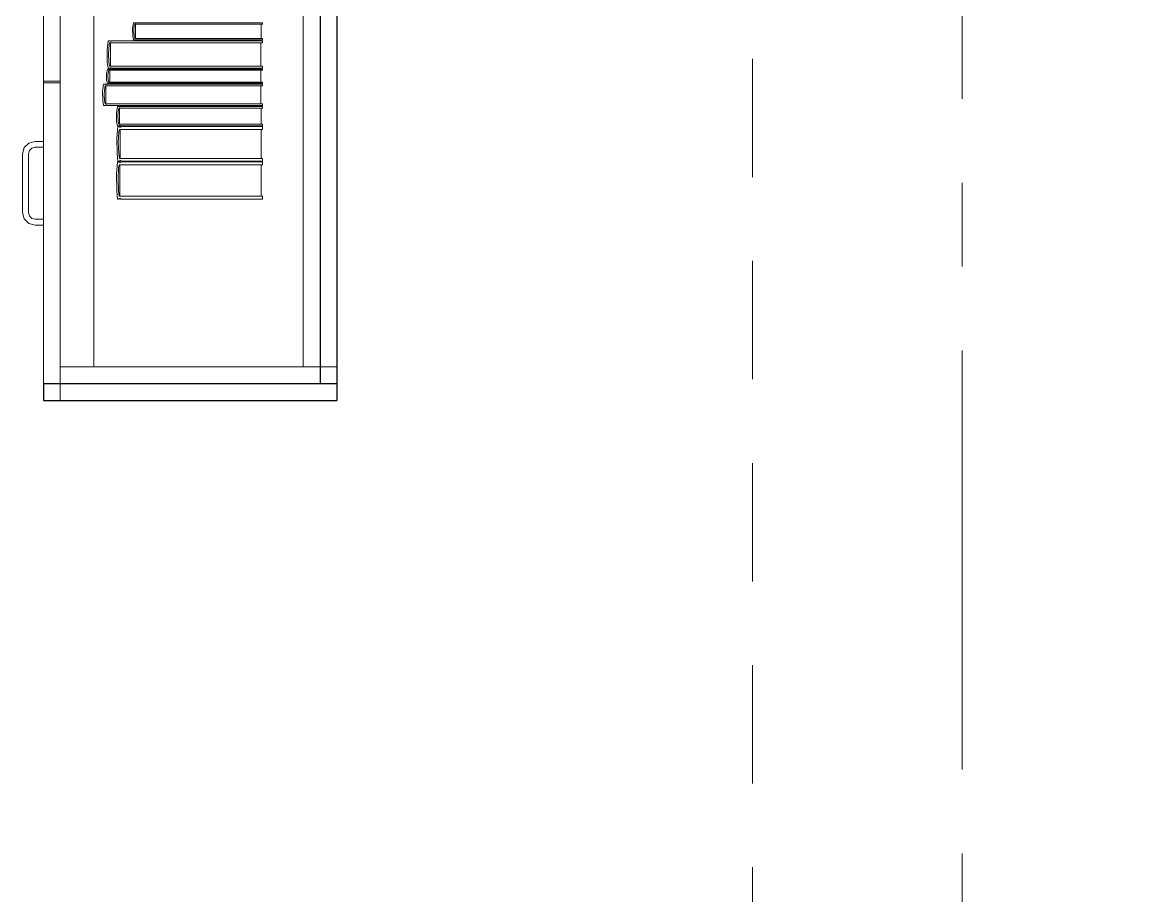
# Model space of a CAD drawing. Header units: inches. Extents: x -19 to 5698, y -728 to 92.
# Drawn here: x 135.699 to 137.047, y 37.3 to 38.341 of the extents above; entities that cross this region are included whole.
import ezdxf

# ---------------------------------------------------------------- set-up
doc = ezdxf.new("R2010")
doc.units = ezdxf.units.IN
doc.header["$MEASUREMENT"] = 0
doc.set_wipeout_variables(frame=1)
for name, pattern in [('Hidden Line', [0.195611, 0.141111, -0.0545]), ('Punto & Raya', [0.65, 0.5, -0.075, 0, -0.075]), ('Wipeout_Contour', [1, 0, -1])]:
    doc.linetypes.add(name, pattern=pattern)
for name, color, linetype in [('02 _ ARQ _ ALB _ Ejes Generales', 251, 'Continuous'), ('08 _ STR _ EXT _ 09 Vigas', 251, 'Continuous'), ('Dibujo 2D - General', 7, 'Continuous'), ('Interior - Mobiliario', 7, 'Continuous')]:
    doc.layers.add(name, color=color, linetype=linetype)

msp = doc.modelspace()

# ---------------------------------------------------------------- linework, layer by layer
at = {"layer": 'Interior - Mobiliario', "color": 175, "linetype": 'Continuous', "lineweight": 13}
for p, q in [((135.7437, 37.9103), (135.7437, 39.3703)), ((135.7437, 37.9303), (135.7437, 39.3503)), ((135.7837, 39.3503), (135.7837, 37.9303)), ((136.0337, 37.9303), (136.0337, 39.3503)), ((135.7237, 38.6303), (135.7237, 38.2713)), ((135.7437, 38.6303), (135.7437, 38.2713)), ((135.8299, 38.3339), (135.8309, 38.3407)), ((135.8309, 38.3407), (135.8326, 38.3407)), ((135.832, 38.3375), (135.8314, 38.3312)), ((135.8325, 38.339), (135.832, 38.3375)), ((135.9851, 38.339), (135.8325, 38.339)), ((135.8326, 38.3407), (135.8327, 38.3405)), ((135.8327, 38.3405), (135.8329, 38.3404)), ((135.8329, 38.3404), (135.8332, 38.3404)), ((135.8332, 38.3404), (135.8334, 38.3403)), ((135.8333, 38.3219), (135.8333, 38.339)), ((135.8334, 38.3403), (135.8336, 38.3403)), ((135.8336, 38.3403), (135.8338, 38.3404)), ((135.8338, 38.3404), (135.834, 38.3405)), ((135.834, 38.3405), (135.8342, 38.3406)), ((135.8342, 38.3406), (135.8343, 38.3407)), ((135.8343, 38.3407), (135.9851, 38.3407)), ((135.9835, 38.339), (135.9835, 38.3219)), ((135.9851, 38.3407), (135.9851, 38.339)), ((135.8301, 38.3247), (135.8299, 38.3339)), ((135.8309, 38.3203), (135.8301, 38.3247)), ((135.8314, 38.3312), (135.8318, 38.325)), ((135.8318, 38.325), (135.8325, 38.3219)), ((135.8325, 38.3219), (135.9851, 38.3219)), ((135.9851, 38.3219), (135.9851, 38.3203)), ((135.7995, 38.3083), (135.8007, 38.3193)), ((135.7997, 38.2937), (135.7995, 38.3083)), ((135.8007, 38.3193), (135.8027, 38.3193)), ((135.802, 38.3142), (135.8012, 38.3041)), ((135.8026, 38.3167), (135.802, 38.3142)), ((135.9851, 38.3167), (135.8026, 38.3167)), ((135.8027, 38.3193), (135.8029, 38.3191)), ((135.8029, 38.3191), (135.8031, 38.3189)), ((135.8031, 38.3189), (135.8034, 38.3188)), ((135.8034, 38.3188), (135.8036, 38.3187)), ((135.8035, 38.2891), (135.8035, 38.3167)), ((135.8036, 38.3187), (135.8039, 38.3187)), ((135.8039, 38.3187), (135.8042, 38.3188)), ((135.8042, 38.3188), (135.8044, 38.319)), ((135.8044, 38.319), (135.8047, 38.3192)), ((135.8047, 38.3192), (135.8048, 38.3193)), ((135.8048, 38.3193), (135.9851, 38.3193)), ((135.8326, 38.3203), (135.8309, 38.3203)), ((135.8327, 38.3204), (135.8326, 38.3203)), ((135.8329, 38.3205), (135.8327, 38.3204)), ((135.8331, 38.3206), (135.8329, 38.3205)), ((135.8333, 38.3206), (135.8331, 38.3206)), ((135.8336, 38.3206), (135.8333, 38.3206)), ((135.8338, 38.3206), (135.8336, 38.3206)), ((135.834, 38.3205), (135.8338, 38.3206)), ((135.8342, 38.3204), (135.834, 38.3205)), ((135.8343, 38.3203), (135.8342, 38.3204)), ((135.9851, 38.3203), (135.8343, 38.3203)), ((135.9832, 38.3167), (135.9832, 38.2891)), ((135.9851, 38.3193), (135.9851, 38.3167)), ((135.8012, 38.3041), (135.8017, 38.294)), ((135.7987, 38.2799), (135.7999, 38.2855)), ((135.8007, 38.2865), (135.7997, 38.2937)), ((135.7999, 38.2855), (135.8019, 38.2855)), ((135.8012, 38.2829), (135.8004, 38.2777)), ((135.8027, 38.2865), (135.8007, 38.2865)), ((135.8018, 38.2841), (135.8012, 38.2829)), ((135.8017, 38.294), (135.8026, 38.2891)), ((135.9851, 38.2841), (135.8018, 38.2841)), ((135.8019, 38.2855), (135.8021, 38.2854)), ((135.8021, 38.2854), (135.8023, 38.2853)), ((135.8023, 38.2853), (135.8026, 38.2852)), ((135.8026, 38.2891), (135.9851, 38.2891)), ((135.8026, 38.2852), (135.8028, 38.2852)), ((135.8028, 38.2866), (135.8027, 38.2865)), ((135.8027, 38.2701), (135.8027, 38.2841)), ((135.8031, 38.2868), (135.8028, 38.2866)), ((135.8028, 38.2852), (135.8031, 38.2852)), ((135.8033, 38.2869), (135.8031, 38.2868)), ((135.8031, 38.2852), (135.8034, 38.2852)), ((135.8036, 38.287), (135.8033, 38.2869)), ((135.8034, 38.2852), (135.8036, 38.2853)), ((135.8038, 38.287), (135.8036, 38.287)), ((135.8036, 38.2853), (135.8039, 38.2854)), ((135.8041, 38.287), (135.8038, 38.287)), ((135.8039, 38.2854), (135.804, 38.2855)), ((135.804, 38.2855), (135.9851, 38.2855)), ((135.8044, 38.2868), (135.8041, 38.287)), ((135.8046, 38.2867), (135.8044, 38.2868)), ((135.8048, 38.2865), (135.8046, 38.2867)), ((135.9851, 38.2865), (135.8048, 38.2865)), ((135.9832, 38.2841), (135.9832, 38.2701)), ((135.9851, 38.2891), (135.9851, 38.2865)), ((135.9851, 38.2855), (135.9851, 38.2841)), ((135.7237, 38.2713), (135.7437, 38.2713)), ((135.7237, 38.2693), (135.7437, 38.2693)), ((135.7941, 38.2591), (135.7954, 38.2677)), ((135.7954, 38.2677), (135.7974, 38.2677)), ((135.7974, 38.2677), (135.7976, 38.2676)), ((135.7976, 38.2676), (135.7978, 38.2674)), ((135.7978, 38.2674), (135.7981, 38.2673)), ((135.7981, 38.2673), (135.7984, 38.2673)), ((135.7984, 38.2673), (135.7986, 38.2673)), ((135.7986, 38.2673), (135.7989, 38.2674)), ((135.7989, 38.2724), (135.7987, 38.2799)), ((135.7999, 38.2687), (135.7989, 38.2724)), ((135.7989, 38.2674), (135.7992, 38.2675)), ((135.7992, 38.2675), (135.7994, 38.2676)), ((135.7994, 38.2676), (135.7995, 38.2677)), ((135.7995, 38.2677), (135.9851, 38.2677)), ((135.8019, 38.2687), (135.7999, 38.2687)), ((135.8004, 38.2777), (135.8009, 38.2726)), ((135.8009, 38.2726), (135.8018, 38.2701)), ((135.8018, 38.2701), (135.9851, 38.2701)), ((135.802, 38.2688), (135.8019, 38.2687)), ((135.8023, 38.2689), (135.802, 38.2688)), ((135.8025, 38.269), (135.8023, 38.2689)), ((135.8028, 38.269), (135.8025, 38.269)), ((135.803, 38.269), (135.8028, 38.269)), ((135.8033, 38.269), (135.803, 38.269)), ((135.8036, 38.2689), (135.8033, 38.269)), ((135.8038, 38.2688), (135.8036, 38.2689)), ((135.804, 38.2687), (135.8038, 38.2688)), ((135.9851, 38.2687), (135.804, 38.2687)), ((135.9851, 38.2701), (135.9851, 38.2687)), ((135.9851, 38.2677), (135.9851, 38.2657)), ((135.7943, 38.2476), (135.7941, 38.2591)), ((135.7967, 38.2637), (135.7959, 38.2558)), ((135.7959, 38.2558), (135.7964, 38.2479)), ((135.7973, 38.2657), (135.7967, 38.2637)), ((135.9851, 38.2657), (135.7973, 38.2657)), ((135.7982, 38.244), (135.7982, 38.2657)), ((135.9832, 38.2657), (135.9832, 38.244)), ((135.7954, 38.242), (135.7943, 38.2476)), ((135.7974, 38.242), (135.7954, 38.242)), ((135.7964, 38.2479), (135.7973, 38.244)), ((135.7973, 38.244), (135.9851, 38.244)), ((135.7975, 38.2421), (135.7974, 38.242)), ((135.7978, 38.2422), (135.7975, 38.2421)), ((135.798, 38.2423), (135.7978, 38.2422)), ((135.7983, 38.2424), (135.798, 38.2423)), ((135.7986, 38.2424), (135.7983, 38.2424)), ((135.7989, 38.2424), (135.7986, 38.2424)), ((135.7991, 38.2423), (135.7989, 38.2424)), ((135.7994, 38.2421), (135.7991, 38.2423)), ((135.7995, 38.242), (135.7994, 38.2421)), ((135.9851, 38.242), (135.7995, 38.242)), ((135.8107, 38.2333), (135.8119, 38.241)), ((135.8119, 38.241), (135.8137, 38.241)), ((135.8137, 38.241), (135.8139, 38.2409)), ((135.8139, 38.2409), (135.8141, 38.2407)), ((135.8141, 38.2407), (135.8143, 38.2406)), ((135.8143, 38.2406), (135.8146, 38.2406)), ((135.8146, 38.2406), (135.8149, 38.2406)), ((135.8149, 38.2406), (135.8151, 38.2406)), ((135.8151, 38.2406), (135.8153, 38.2407)), ((135.8153, 38.2407), (135.8156, 38.2409)), ((135.8156, 38.2409), (135.8157, 38.241)), ((135.8157, 38.241), (135.9851, 38.241)), ((135.9851, 38.244), (135.9851, 38.242)), ((135.9851, 38.241), (135.9851, 38.2391)), ((135.8109, 38.2229), (135.8107, 38.2333)), ((135.8131, 38.2374), (135.8123, 38.2303)), ((135.8123, 38.2303), (135.8128, 38.2232)), ((135.8136, 38.2391), (135.8131, 38.2374)), ((135.9851, 38.2391), (135.8136, 38.2391)), ((135.8144, 38.2197), (135.8144, 38.2391)), ((135.9833, 38.2391), (135.9833, 38.2197)), ((135.8119, 38.2179), (135.8109, 38.2229)), ((135.8113, 38.2032), (135.8124, 38.2169)), ((135.8137, 38.2179), (135.8119, 38.2179)), ((135.8124, 38.2169), (135.8143, 38.2169)), ((135.8128, 38.2232), (135.8136, 38.2197)), ((135.8136, 38.2197), (135.9851, 38.2197)), ((135.8138, 38.218), (135.8137, 38.2179)), ((135.8142, 38.2136), (135.8137, 38.2105)), ((135.814, 38.2181), (135.8138, 38.218)), ((135.8143, 38.2182), (135.814, 38.2181)), ((135.9851, 38.2136), (135.8142, 38.2136)), ((135.8145, 38.2183), (135.8143, 38.2182)), ((135.8143, 38.2169), (135.8145, 38.2167)), ((135.8148, 38.2183), (135.8145, 38.2183)), ((135.8145, 38.2167), (135.8147, 38.2164)), ((135.8147, 38.2164), (135.8149, 38.2163)), ((135.815, 38.2182), (135.8148, 38.2183)), ((135.8149, 38.2163), (135.8152, 38.2162)), ((135.8153, 38.2181), (135.815, 38.2182)), ((135.815, 38.179), (135.815, 38.2136)), ((135.8152, 38.2162), (135.8154, 38.2162)), ((135.8155, 38.218), (135.8153, 38.2181)), ((135.8154, 38.2162), (135.8157, 38.2163)), ((135.8157, 38.2179), (135.8155, 38.218)), ((135.9851, 38.2179), (135.8157, 38.2179)), ((135.8157, 38.2163), (135.8159, 38.2165)), ((135.8159, 38.2165), (135.8161, 38.2167)), ((135.8161, 38.2167), (135.8162, 38.2169)), ((135.8162, 38.2169), (135.9851, 38.2169)), ((135.9833, 38.2136), (135.9833, 38.179)), ((135.9851, 38.2197), (135.9851, 38.2179)), ((135.9851, 38.2169), (135.9851, 38.2136)), ((135.8115, 38.1848), (135.8113, 38.2032)), ((135.8137, 38.2105), (135.8129, 38.1978)), ((135.7007, 38.1918), (135.6987, 38.1843)), ((135.7062, 38.1973), (135.7007, 38.1918)), ((135.7057, 38.1843), (135.7068, 38.1883)), ((135.7137, 38.1993), (135.7062, 38.1973)), ((135.7068, 38.1883), (135.7097, 38.1912)), ((135.7097, 38.1912), (135.7137, 38.1923)), ((135.7237, 38.1993), (135.7137, 38.1993)), ((135.7137, 38.1923), (135.7237, 38.1923)), ((135.7237, 38.1923), (135.7237, 38.1993)), ((135.8129, 38.1978), (135.8134, 38.1852)), ((135.6987, 38.1843), (135.6987, 38.1143)), ((135.7057, 38.1143), (135.7057, 38.1843)), ((135.8109, 38.16), (135.8121, 38.1747)), ((135.8124, 38.1757), (135.8115, 38.1848)), ((135.8121, 38.1747), (135.814, 38.1747)), ((135.8143, 38.1757), (135.8124, 38.1757)), ((135.8134, 38.1852), (135.8142, 38.179)), ((135.814, 38.1747), (135.8141, 38.1745)), ((135.8141, 38.1745), (135.8143, 38.1742)), ((135.8142, 38.179), (135.9851, 38.179)), ((135.8144, 38.1759), (135.8143, 38.1757)), ((135.8143, 38.1742), (135.8146, 38.1741)), ((135.8146, 38.1761), (135.8144, 38.1759)), ((135.8149, 38.1763), (135.8146, 38.1761)), ((135.8146, 38.1741), (135.8148, 38.174)), ((135.8148, 38.174), (135.8151, 38.174)), ((135.8151, 38.1764), (135.8149, 38.1763)), ((135.8154, 38.1764), (135.8151, 38.1764)), ((135.8151, 38.174), (135.8153, 38.1741)), ((135.8153, 38.1741), (135.8156, 38.1743)), ((135.8156, 38.1763), (135.8154, 38.1764)), ((135.8159, 38.1762), (135.8156, 38.1763)), ((135.8156, 38.1743), (135.8158, 38.1746)), ((135.8158, 38.1746), (135.8159, 38.1747)), ((135.8161, 38.1759), (135.8159, 38.1762)), ((135.8159, 38.1747), (135.9851, 38.1747)), ((135.8162, 38.1757), (135.8161, 38.1759)), ((135.9851, 38.1757), (135.8162, 38.1757)), ((135.9851, 38.179), (135.9851, 38.1757)), ((135.9851, 38.1747), (135.9851, 38.1712)), ((135.8111, 38.1402), (135.8109, 38.16)), ((135.8133, 38.1678), (135.8126, 38.1543)), ((135.8138, 38.1712), (135.8133, 38.1678)), ((135.9851, 38.1712), (135.8138, 38.1712)), ((135.8147, 38.1341), (135.8147, 38.1712)), ((135.9833, 38.1712), (135.9833, 38.1341)), ((135.8126, 38.1543), (135.813, 38.1407)), ((135.8121, 38.1305), (135.8111, 38.1402)), ((135.813, 38.1407), (135.8138, 38.1341)), ((135.8138, 38.1341), (135.9851, 38.1341)), ((135.9851, 38.1341), (135.9851, 38.1305)), ((135.814, 38.1305), (135.8121, 38.1305)), ((135.8141, 38.1307), (135.814, 38.1305)), ((135.8143, 38.131), (135.8141, 38.1307)), ((135.8145, 38.1312), (135.8143, 38.131)), ((135.8148, 38.1313), (135.8145, 38.1312)), ((135.815, 38.1313), (135.8148, 38.1313)), ((135.8153, 38.1312), (135.815, 38.1313)), ((135.8155, 38.131), (135.8153, 38.1312)), ((135.8157, 38.1308), (135.8155, 38.131)), ((135.8159, 38.1305), (135.8157, 38.1308)), ((135.9851, 38.1305), (135.8159, 38.1305)), ((135.6987, 38.1143), (135.7007, 38.1068)), ((135.7007, 38.1068), (135.7062, 38.1013)), ((135.7068, 38.1103), (135.7057, 38.1143)), ((135.7097, 38.1073), (135.7068, 38.1103)), ((135.7137, 38.1063), (135.7097, 38.1073)), ((135.7237, 38.1063), (135.7137, 38.1063)), ((135.7237, 38.0993), (135.7237, 38.1063)), ((135.7062, 38.1013), (135.7137, 38.0993)), ((135.7137, 38.0993), (135.7237, 38.0993)), ((135.7837, 37.9303), (135.7437, 37.9303)), ((136.0337, 37.9303), (135.7837, 37.9303))]:
    msp.add_line(p, q, dxfattribs=at)

# ---------------------------------------------------------------- wipeouts: each hides what was drawn before it
at = {"color": 254, "linetype": 'Wipeout_Contour', "lineweight": 0, "ltscale": 5123.845039}
msp.add_wipeout([(144.87, 35.2005), (144.87, 40.95), (136.0575, 40.95), (136.0575, 39.9), (144.07, 39.9), (144.07, 35.2005)], dxfattribs=at).dxf.layer = 'Dibujo 2D - General'

# ---------------------------------------------------------------- next in the draw order: linework, layer by layer
at = {"layer": '02 _ ARQ _ ALB _ Ejes Generales', "color": 251, "linetype": 'Punto & Raya', "lineweight": 13, "true_color": 0x636466}
msp.add_line((136.82, 3.05), (136.82, 44.9), dxfattribs=at)
at = {"layer": '08 _ STR _ EXT _ 09 Vigas', "color": 251, "linetype": 'Hidden Line', "lineweight": 13, "true_color": 0x636466}
msp.add_line((136.57, 30.2), (136.57, 39.4), dxfattribs=at)
at = {"layer": 'Interior - Mobiliario', "color": 175, "linetype": 'Continuous', "lineweight": 13}
for p, q in [((136.0537, 39.3703), (136.0537, 37.9103)), ((136.0537, 37.9103), (135.7437, 37.9103))]:
    msp.add_line(p, q, dxfattribs=at)

# ---------------------------------------------------------------- next in the draw order: wipeouts: each hides what was drawn before it
at = {"color": 254, "linetype": 'Wipeout_Contour', "lineweight": 0, "ltscale": 3394.01379}
msp.add_wipeout([(136.0537, 37.9103), (136.0737, 37.9103), (136.0737, 39.3703), (136.0537, 39.3703)], dxfattribs=at).dxf.layer = 'Interior - Mobiliario'

# ---------------------------------------------------------------- next in the draw order: linework, layer by layer
at = {"layer": 'Interior - Mobiliario', "color": 175, "linetype": 'Continuous', "lineweight": 30}
for p, q in [((136.0537, 39.3703), (136.0537, 37.9103)), ((136.0737, 39.3703), (136.0737, 37.9103)), ((136.0537, 37.9103), (136.0737, 37.9103))]:
    msp.add_line(p, q, dxfattribs=at)
at = {"layer": 'Interior - Mobiliario', "color": 175, "linetype": 'Continuous', "lineweight": 13}
for p, q in [((136.0537, 37.9103), (136.0537, 39.3703)), ((136.0737, 39.3703), (136.0737, 37.9103)), ((136.0737, 39.3503), (136.0737, 37.9303)), ((136.0737, 37.9303), (136.0337, 37.9303)), ((136.0737, 37.9103), (136.0537, 37.9103))]:
    msp.add_line(p, q, dxfattribs=at)

# ---------------------------------------------------------------- next in the draw order: wipeouts: each hides what was drawn before it
at = {"color": 254, "linetype": 'Wipeout_Contour', "lineweight": 0, "ltscale": 3393.219747}
msp.add_wipeout([(135.7237, 37.8903), (136.0737, 37.8903), (136.0737, 37.9103), (135.7237, 37.9103)], dxfattribs=at).dxf.layer = 'Interior - Mobiliario'

# ---------------------------------------------------------------- next in the draw order: linework, layer by layer
at = {"layer": 'Interior - Mobiliario', "color": 175, "linetype": 'Continuous', "lineweight": 13}
for p, q in [((135.7237, 39.3903), (135.7237, 37.8903)), ((136.0737, 37.8903), (136.0737, 39.3903)), ((135.7237, 37.9103), (135.7237, 39.3703)), ((135.7237, 37.9103), (135.7237, 39.3703)), ((135.7437, 37.9103), (135.7437, 39.3703)), ((135.7437, 37.9103), (135.7437, 39.3703)), ((136.0537, 39.3703), (136.0537, 37.9103)), ((136.0537, 39.3703), (136.0537, 37.9103)), ((136.0537, 39.3703), (136.0537, 37.9103)), ((136.0737, 39.3703), (136.0737, 37.9103)), ((135.7237, 37.9103), (135.7237, 38.2693)), ((135.7437, 37.9103), (135.7437, 38.2693)), ((135.7437, 37.8903), (135.7437, 37.9303)), ((136.0737, 37.9303), (136.0737, 37.8903)), ((135.7237, 37.8903), (135.7237, 37.9103)), ((135.7237, 37.9103), (136.0737, 37.9103)), ((136.0737, 37.9103), (135.7237, 37.9103)), ((136.0537, 37.9103), (135.7237, 37.9103)), ((135.7237, 37.9103), (135.7437, 37.9103)), ((136.0537, 37.9103), (135.7437, 37.9103)), ((136.0537, 37.9103), (135.7437, 37.9103)), ((136.0737, 37.9103), (136.0737, 37.8903)), ((136.0737, 37.8903), (135.7237, 37.8903)), ((135.7237, 37.8903), (136.0737, 37.8903)), ((136.0737, 37.8903), (135.7437, 37.8903))]:
    msp.add_line(p, q, dxfattribs=at)
at = {"layer": 'Interior - Mobiliario', "color": 175, "linetype": 'Continuous', "lineweight": 30}
for p, q in [((135.7237, 37.9103), (136.0737, 37.9103)), ((135.7237, 37.9103), (135.7237, 37.8903)), ((136.0737, 37.9103), (136.0737, 37.8903)), ((135.7237, 37.8903), (136.0737, 37.8903))]:
    msp.add_line(p, q, dxfattribs=at)

doc.saveas('drawing.dxf')
